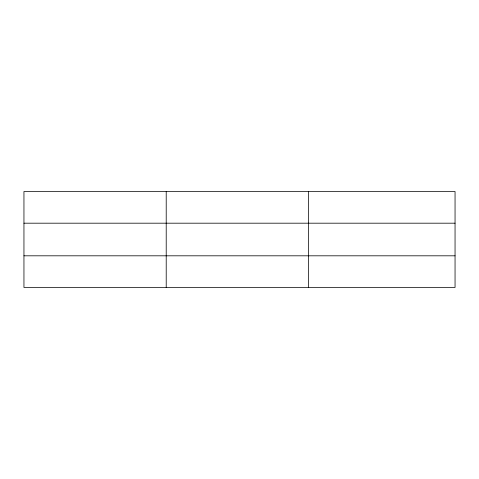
<?xml version="1.0" encoding="UTF-8"?>
<svg xmlns="http://www.w3.org/2000/svg" width="479" height="479" viewBox="0 0 479 479"><rect width="100%" height="100%" fill="white"/><g stroke="black" fill="none" stroke-linecap="round" stroke-linejoin="round"><path stroke-width="0.72" d="M166.213 191.528L166.213 287.472M308.476 191.528L308.476 287.472M455.05 255.81L455.05 287.472L23.95 287.472L23.95 191.528L455.05 191.528L455.05 255.81L23.95 255.81M23.95 223.19L455.05 223.19"/></g></svg>
